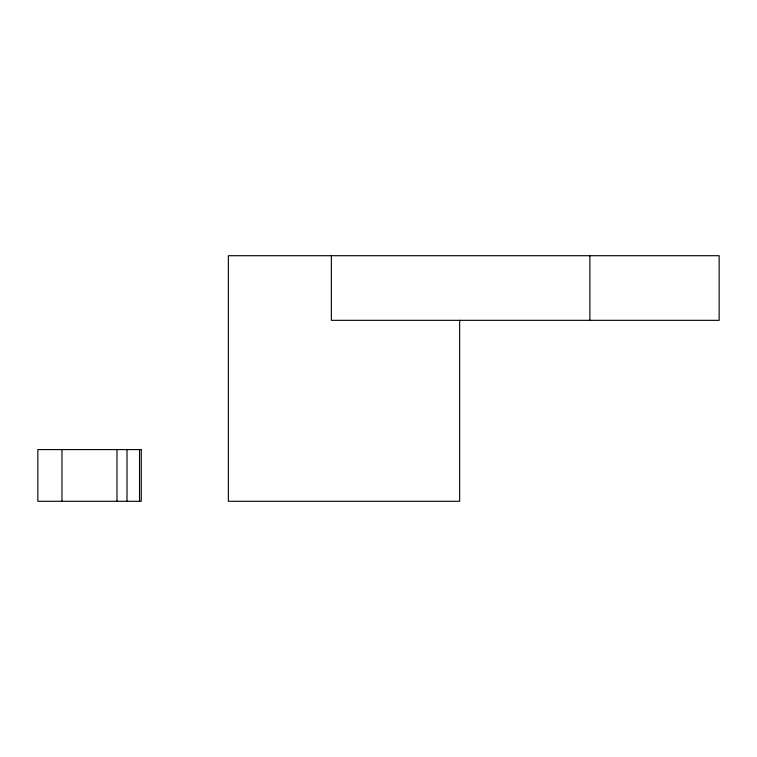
<?xml version="1.0" encoding="UTF-8"?>
<svg xmlns="http://www.w3.org/2000/svg" width="757" height="757" viewBox="0 0 757 757"><rect width="100%" height="100%" fill="white"/><g stroke="black" fill="none" stroke-linecap="round" stroke-linejoin="round"><path stroke-width="1.14" d="M589.892 255.705L589.892 320.334M459.65 320.334L459.65 501.295L228.368 501.295L228.368 255.705L719.15 255.705L719.15 320.334L331.367 320.334L331.367 255.705M139.525 449.592L139.525 501.295M127.015 449.592L127.015 501.295M116.975 449.592L116.975 501.295M61.97 449.592L61.97 501.295M141.256 449.592L37.85 449.592L37.85 501.295L141.256 501.295L141.256 449.592"/></g></svg>
